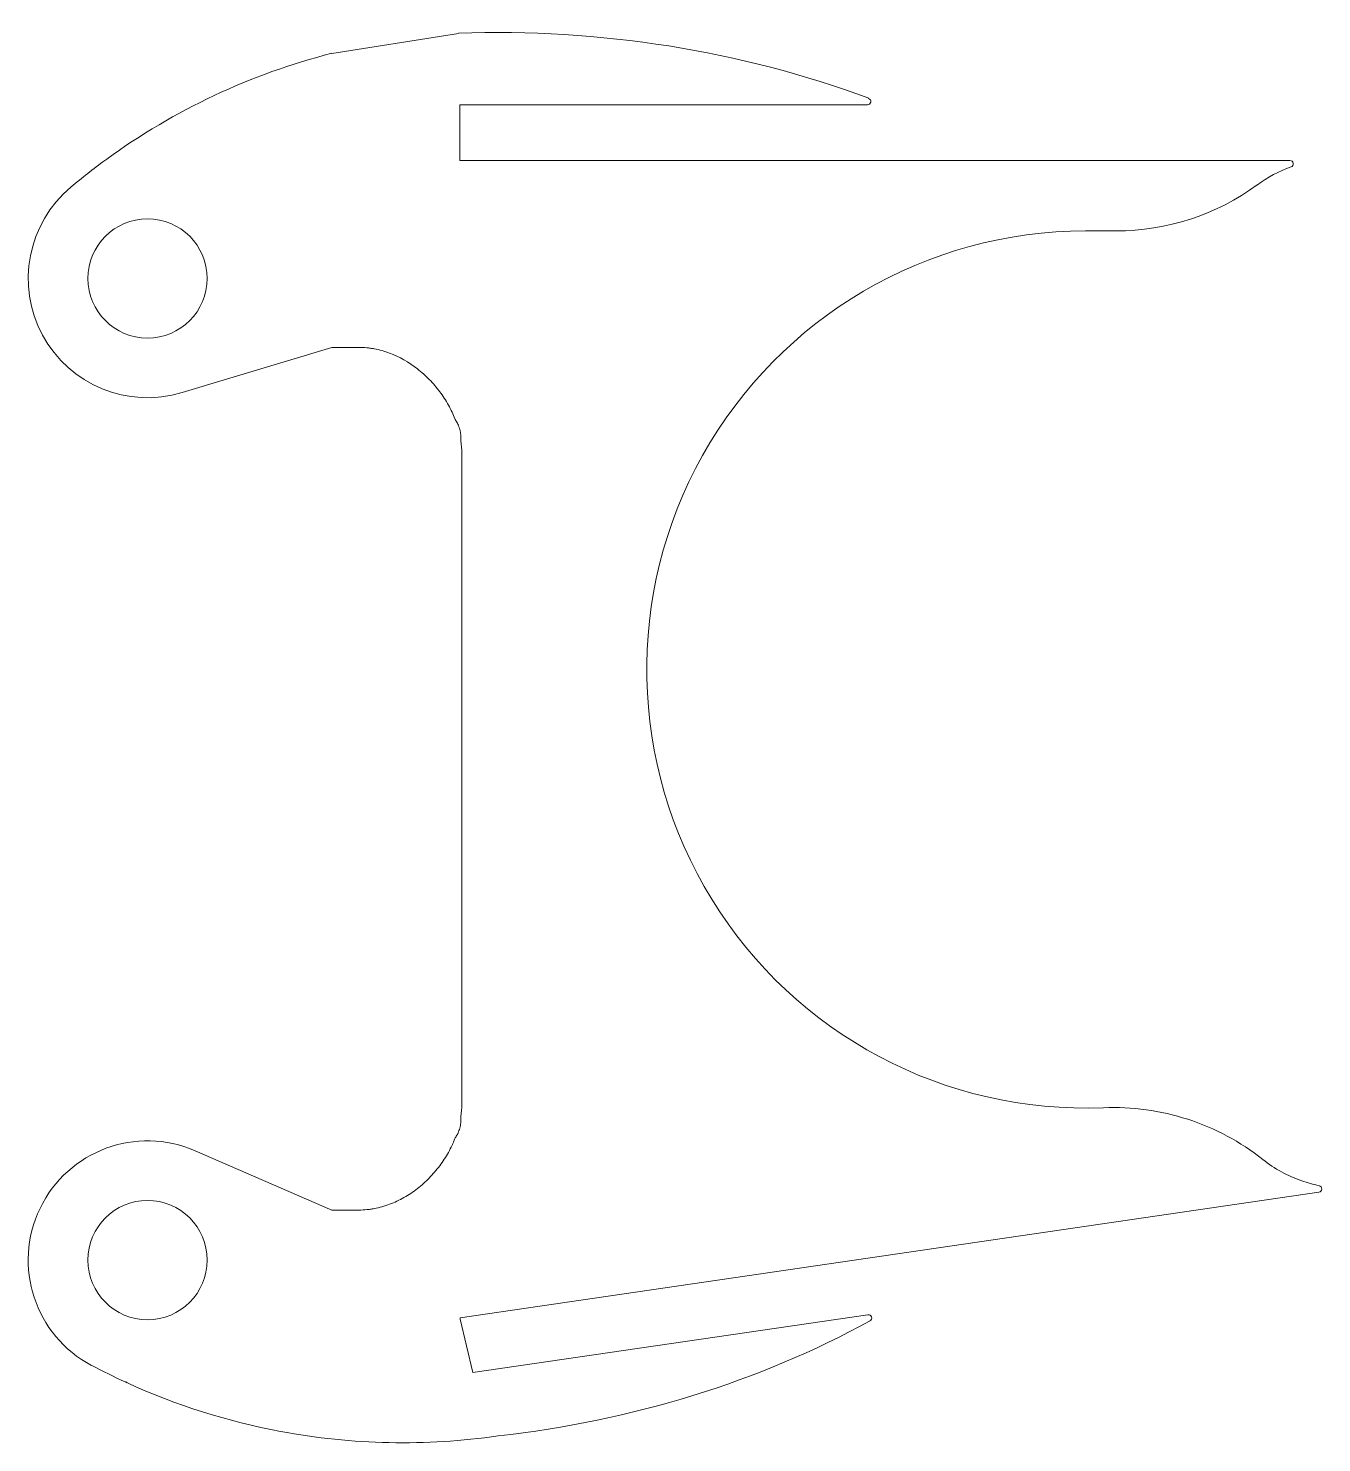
# Model space of a CAD drawing. Header units: millimetres. Extents: x 18 to 115, y 15 to 122.
import ezdxf

# ---------------------------------------------------------------- set-up
doc = ezdxf.new("R2010")
doc.units = ezdxf.units.MM

msp = doc.modelspace()

# ---------------------------------------------------------------- linework, layer by layer
at = {"color": 7, "linetype": 'Continuous', "lineweight": 15}
for p, q in [((50.01, 121.74), (40.46, 120.23)), ((80.87, 116.35), (50.13, 116.35)), ((50.13, 116.35), (50.13, 112.15)), ((23.35, 112.15), (23.34, 112.15)), ((23.35, 112.15), (23.48, 112.25)), ((50.13, 112.15), (112.74, 112.15)), ((97.31, 106.83), (99.63, 106.83)), ((29.17, 94.64), (40.46, 98.05)), ((40.46, 98.05), (42.47, 98.05)), ((50.19, 91), (50.19, 91.29)), ((50.26, 40.95), (50.26, 90.05)), ((50.19, 39.72), (50.19, 40)), ((40.46, 32.95), (30.15, 37.43)), ((114.92, 34.31), (50.14, 24.83)), ((42.47, 32.95), (40.46, 32.95)), ((50.14, 24.83), (50.14, 24.73)), ((50.14, 24.73), (51.11, 20.7)), ((51.11, 20.7), (80.9, 25.06)), ((24.88, 19.98), (24.93, 19.99)), ((25.03, 19.91), (24.93, 19.99)), ((25.03, 19.91), (25.03, 19.91))]:
    msp.add_line(p, q, dxfattribs=at)
for centre in [(26.56, 103.25), (26.56, 29.18)]:
    msp.add_circle(centre, 4.5, dxfattribs=at)
for centre, radius, start, end in [((52.86, 71.8), 50, 104.3576, 125.9897), ((80.87, 116.6), 0.25, 270, 69.4866), ((52.86, 71.8), 50, 126.1842, 129.8948), ((112.74, 111.9), 0.25, 289.7012, 90), ((116.2, 102.25), 10, 109.7012, 126.2673), ((26.56, 103.25), 9, 129.8948, 286.8243), ((99.63, 124.83), 18, 270, 306.2673), ((97.31, 73.74), 33.09, 90, 272.367), ((45.19, 91.29), 5, 0, 0.7215), ((45.19, 39.72), 5, 359.2785, 0), ((26.56, 29.18), 9, 66.4954, 242.0732), ((114.89, 34.55), 0.25, 278.3182, 78.5466), ((80.94, 24.81), 0.25, 298.7794, 98.3182), ((45.77, 65.41), 50, 242.0732, 245.303), ((45.77, 65.41), 50, 245.5014, 259.4331), ((45.83, 65.76), 50.36, 259.4331, 278.1975)]:
    msp.add_arc(centre, radius, start, end, dxfattribs=at)
for centre, major_axis, start_param, end_param in [((52.99, 71.8), (64.42, 0), 1.121622, 1.617025), ((39.96, 90.05), (10.31, 0), 0, 0.118642), ((39.96, 40.95), (-10.31, 0), 3.022951, 3.141593), ((43.85, 65.41), (-64.42, 0), 1.713529, 2.186652)]:
    msp.add_ellipse(centre, major_axis=major_axis, ratio=0.776188, start_param=start_param, end_param=end_param, dxfattribs=at)
for points, knots in [([(42.47, 98.05), (42.7, 98.05), (42.91, 98.04), (43.14, 98.02), (43.18, 98.01), (43.27, 98), (43.32, 97.99), (43.47, 97.97), (43.57, 97.96), (44.06, 97.86), (44.44, 97.76), (45.58, 97.33), (46.26, 96.94), (47.08, 96.3), (47.23, 96.17), (47.53, 95.91), (47.67, 95.77), (48.1, 95.34), (48.36, 95.03), (48.84, 94.38), (49.06, 94.05), (49.36, 93.51), (49.45, 93.34), (49.61, 92.98), (49.65, 92.88), (49.76, 92.61)], [0, 0, 0, 0, 0.0625, 0.0625, 0.078125, 0.078125, 0.09375, 0.09375, 0.125, 0.125, 0.25, 0.25, 0.4999999, 0.4999999, 0.5624999, 0.5624999, 0.6249999, 0.6249999, 0.7499999, 0.7499999, 0.8749998, 0.8749998, 0.9374998, 0.9374998, 0.9999998, 0.9999998, 0.9999998, 0.9999998]), ([(49.76, 92.61), (49.79, 92.56), (49.85, 92.48), (49.94, 92.34), (49.99, 92.24), (50.01, 92.19)], [0, 0, 0, 0, 0.333542, 0.666462, 1, 1, 1, 1]), ([(50.01, 92.15), (50.07, 92.02), (50.11, 91.89), (50.17, 91.63), (50.19, 91.49), (50.19, 91.35)], [0, 0, 0, 0, 0.5, 0.5, 1, 1, 1, 1]), ([(98.67, 40.68), (99.76, 40.72), (100.83, 40.67), (102.95, 40.38), (104, 40.14), (106.07, 39.47), (107.06, 39.05), (108.95, 38.03), (109.85, 37.45), (110.7, 36.77)], [0, 0, 0, 0, 0.00321159, 0.00321159, 0.00642319, 0.00642319, 0.00963478, 0.00963478, 0.01284638, 0.01284638, 0.01284638, 0.01284638]), ([(50.19, 39.65), (50.19, 39.51), (50.17, 39.38), (50.11, 39.11), (50.07, 38.98), (50.01, 38.85)], [0, 0, 0, 0, 0.5, 0.5, 1, 1, 1, 1]), ([(50.01, 38.81), (49.99, 38.76), (49.94, 38.67), (49.85, 38.53), (49.79, 38.44), (49.76, 38.4)], [0, 0, 0, 0, 0.333568, 0.666499, 1, 1, 1, 1]), ([(49.76, 38.4), (49.71, 38.27), (49.67, 38.17), (49.62, 38.04), (49.6, 38.01), (49.58, 37.94), (49.55, 37.89), (49.45, 37.67), (49.36, 37.49), (49.06, 36.95), (48.85, 36.62), (48.36, 35.97), (48.09, 35.66), (47.67, 35.23), (47.53, 35.09), (47.23, 34.83), (47.08, 34.7), (46.59, 34.32), (46.25, 34.1), (45.73, 33.8), (45.55, 33.71), (45.2, 33.54), (45.01, 33.46), (44.44, 33.25), (44.06, 33.14), (43.56, 33.05), (43.47, 33.03), (43.32, 33.01), (43.27, 33), (43.17, 32.99), (43.14, 32.99), (42.93, 32.97), (42.72, 32.96), (42.47, 32.95)], [0, 0, 0, 0, 0.03125, 0.03125, 0.046875, 0.046875, 0.0625, 0.0625, 0.125, 0.125, 0.25, 0.25, 0.375, 0.375, 0.4375, 0.4375, 0.5, 0.5, 0.625, 0.625, 0.6875, 0.6875, 0.75, 0.75, 0.875, 0.875, 0.90625, 0.90625, 0.921875, 0.921875, 0.9375, 0.9375, 1, 1, 1, 1]), ([(110.7, 36.77), (111.14, 36.42), (111.61, 36.11), (112.6, 35.57), (113.11, 35.34), (114.06, 35.01), (114.5, 34.89), (114.94, 34.8)], [0.006100736, 0.006100736, 0.006100736, 0.006100736, 0.00777587, 0.00777587, 0.009451003, 0.009451003, 0.010790348, 0.010790348, 0.010790348, 0.010790348])]:
    msp.add_open_spline(points, degree=3, knots=knots, dxfattribs=at)

doc.saveas('drawing.dxf')
